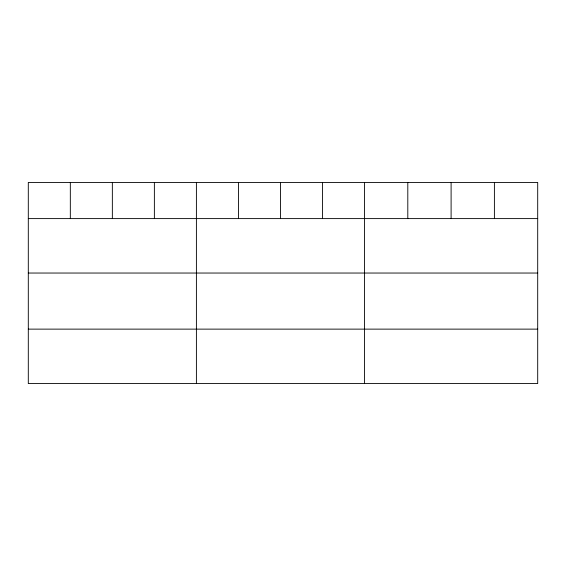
<?xml version="1.0" encoding="UTF-8"?>
<svg xmlns="http://www.w3.org/2000/svg" width="566" height="566" viewBox="0 0 566 566"><rect width="100%" height="100%" fill="white"/><g stroke="black" fill="none" stroke-linecap="round" stroke-linejoin="round"><path stroke-width="0.85" d="M537.7 218.603L537.7 383.564L28.3 383.564L28.3 182.436L537.7 182.436L537.7 218.603L28.3 218.603M28.3 273.038L537.7 273.038M28.3 329.129L537.7 329.129M494.401 182.436L494.401 218.603M451.102 182.436L451.102 218.603M407.803 182.436L407.803 218.603M364.504 182.436L364.504 383.564M322.478 182.436L322.478 218.603M280.453 182.436L280.453 218.603M238.428 182.436L238.428 218.603M196.402 182.436L196.402 383.564M154.376 182.436L154.376 218.603M112.351 182.436L112.351 218.603M70.326 182.436L70.326 218.603"/></g></svg>
